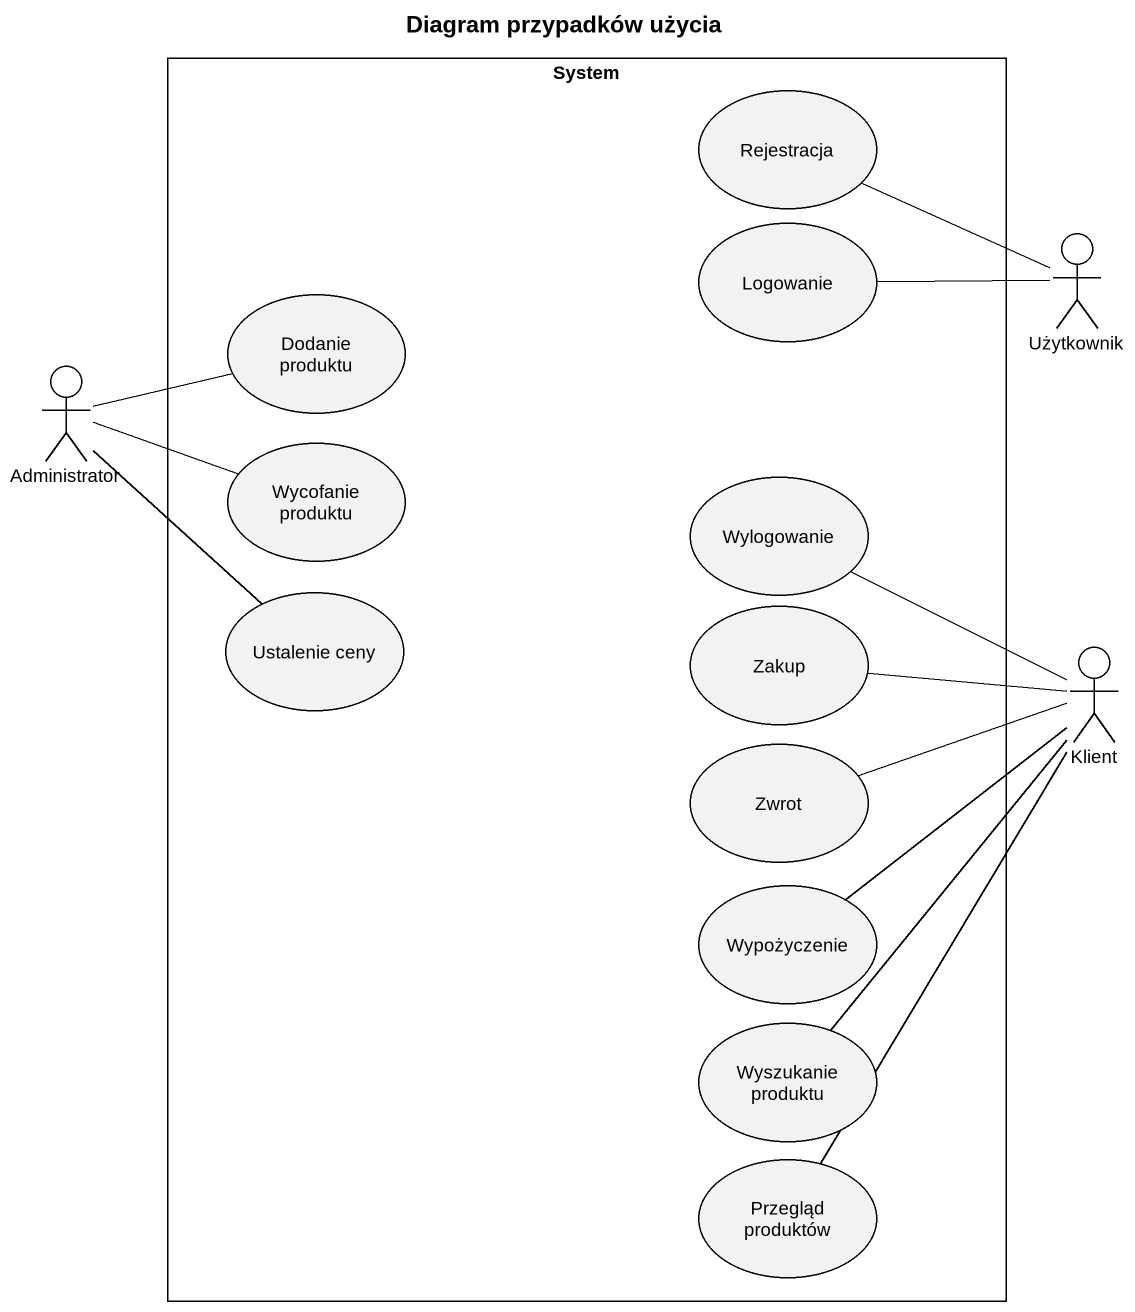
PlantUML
@startuml
title Diagram przypadków użycia
rectangle System {
  usecase Rejestracja
  usecase Logowanie
  usecase "Dodanie produktu" as Dodanie_produktu
  usecase "Wycofanie produktu" as Wycofanie_produktu
  usecase Wylogowanie
  usecase "Ustalenie ceny" as Ustalenie_ceny
  usecase Zakup
  usecase Zwrot
  usecase Wypożyczenie
  usecase "Wyszukanie produktu" as Wyszukanie_produktu
  usecase "Przegląd produktów" as Przegląd_produktów
}
actor Użytkownik
actor Administrator
actor Klient
Użytkownik -left- Rejestracja
Użytkownik -left- Logowanie
Administrator -right- Dodanie_produktu
Administrator -right- Wycofanie_produktu
Administrator -- Ustalenie_ceny
Klient -left- Wylogowanie
Klient -left- Zakup
Klient -left- Zwrot
Klient -- Wypożyczenie
Klient -- Wyszukanie_produktu
Klient -- Przegląd_produktów
@enduml
